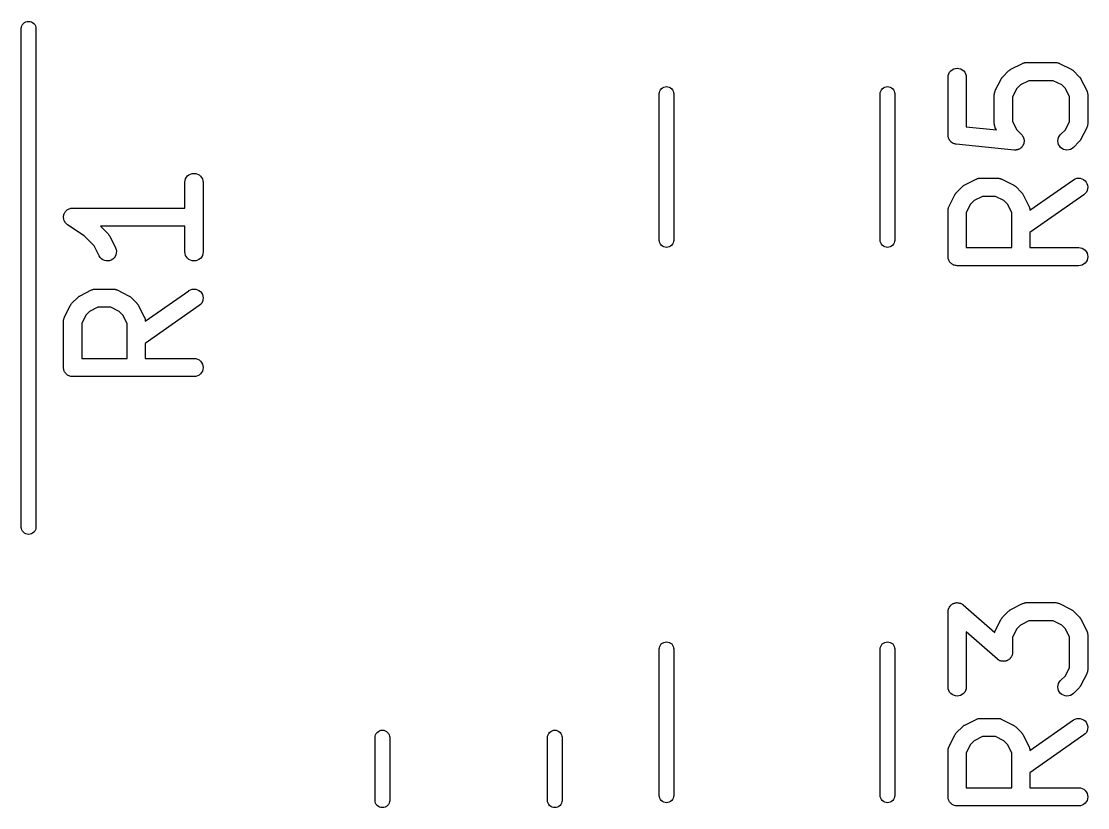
# Model space of a CAD drawing. Extents: x 122.7 to 185.3, y -119.4 to -70.3.
# Drawn here: x 175.89 to 184.68, y -103.7 to -97.22 of the extents above; entities that cross this region are included whole.
import ezdxf

# ---------------------------------------------------------------- set-up
doc = ezdxf.new("R2010")
doc.units = 0
doc.layers.add('BLACK', color=7, linetype='CONTINUOUS')

msp = doc.modelspace()

# ---------------------------------------------------------------- linework, layer by layer
at = {"layer": 'BLACK', "linetype": 'CONTINUOUS'}
for p, q in [((175.921, -97.2328), (175.931, -97.2272)), ((175.931, -97.2272), (175.942, -97.2238)), ((175.942, -97.2238), (175.954, -97.2226)), ((175.954, -97.2226), (175.966, -97.2238)), ((175.966, -97.2238), (175.977, -97.2272)), ((175.977, -97.2272), (175.987, -97.2328)), ((175.894, -97.28), (175.895, -97.2712)), ((175.894, -101.39), (175.894, -97.28)), ((175.895, -97.2712), (175.898, -97.2599)), ((175.898, -97.2599), (175.904, -97.2494)), ((175.904, -97.2494), (175.911, -97.2403)), ((175.911, -97.2403), (175.921, -97.2328)), ((175.987, -97.2328), (175.997, -97.2403)), ((175.997, -97.2403), (176.004, -97.2494)), ((176.004, -97.2494), (176.01, -97.2599)), ((176.01, -97.2599), (176.013, -97.2712)), ((176.013, -97.2712), (176.014, -97.28)), ((176.014, -97.28), (176.014, -101.39)), ((184.045, -97.6168), (184.14, -97.5692)), ((184.14, -97.5692), (184.141, -97.5687)), ((184.141, -97.5687), (184.143, -97.568)), ((184.143, -97.568), (184.145, -97.5669)), ((184.145, -97.5669), (184.15, -97.5655)), ((184.15, -97.5655), (184.155, -97.5637)), ((184.155, -97.5637), (184.157, -97.5634)), ((184.157, -97.5634), (184.159, -97.5627)), ((184.159, -97.5627), (184.164, -97.5622)), ((184.164, -97.5622), (184.169, -97.5614)), ((184.169, -97.5614), (184.172, -97.5615)), ((184.172, -97.5615), (184.174, -97.5613)), ((184.174, -97.5613), (184.412, -97.5613)), ((184.412, -97.5613), (184.413, -97.5613)), ((184.413, -97.5613), (184.415, -97.5615)), ((184.415, -97.5615), (184.417, -97.5615)), ((184.417, -97.5615), (184.422, -97.5624)), ((184.422, -97.5624), (184.427, -97.5629)), ((184.427, -97.5629), (184.43, -97.5636)), ((184.43, -97.5636), (184.432, -97.564)), ((184.432, -97.564), (184.437, -97.5658)), ((184.437, -97.5658), (184.441, -97.5673)), ((184.441, -97.5673), (184.443, -97.5684)), ((184.443, -97.5684), (184.445, -97.5692)), ((184.445, -97.5692), (184.541, -97.6168)), ((183.529, -97.6683), (183.533, -97.6544)), ((183.533, -97.6544), (183.54, -97.6415)), ((183.54, -97.6415), (183.55, -97.6303)), ((183.55, -97.6303), (183.561, -97.6211)), ((183.561, -97.6211), (183.574, -97.6144)), ((183.574, -97.6144), (183.588, -97.6102)), ((183.588, -97.6102), (183.603, -97.6089)), ((183.603, -97.6089), (183.617, -97.6104)), ((183.617, -97.6104), (183.631, -97.6148)), ((183.631, -97.6148), (183.644, -97.6217)), ((183.644, -97.6217), (183.656, -97.6311)), ((183.656, -97.6311), (183.665, -97.6424)), ((183.665, -97.6424), (183.672, -97.6553)), ((183.672, -97.6553), (183.676, -97.6693)), ((183.978, -97.6785), (184.026, -97.6309)), ((184.026, -97.6301), (184.03, -97.6275)), ((184.026, -97.6309), (184.026, -97.6301)), ((184.03, -97.6275), (184.033, -97.6246)), ((184.033, -97.6246), (184.035, -97.6229)), ((184.035, -97.6229), (184.038, -97.621)), ((184.038, -97.621), (184.041, -97.6191)), ((184.041, -97.6191), (184.045, -97.6168)), ((184.541, -97.6168), (184.542, -97.6173)), ((184.542, -97.6173), (184.545, -97.6196)), ((184.545, -97.6196), (184.549, -97.6216)), ((184.549, -97.6216), (184.551, -97.6236)), ((184.551, -97.6236), (184.554, -97.6253)), ((184.554, -97.6253), (184.557, -97.6282)), ((184.557, -97.6282), (184.56, -97.6309)), ((184.56, -97.6309), (184.608, -97.6785)), ((183.527, -97.6829), (183.529, -97.6683)), ((183.527, -97.6839), (183.527, -97.6829)), ((183.527, -98.1601), (183.527, -97.6839)), ((183.676, -97.6693), (183.677, -97.6839)), ((183.677, -97.6839), (183.677, -98.0922)), ((183.916, -97.7932), (183.964, -97.698)), ((183.964, -97.697), (183.967, -97.6935)), ((183.964, -97.698), (183.964, -97.697)), ((183.967, -97.6935), (183.969, -97.6898)), ((183.969, -97.6898), (183.971, -97.6874)), ((183.971, -97.6874), (183.972, -97.6848)), ((183.972, -97.6848), (183.975, -97.6817)), ((183.975, -97.6817), (183.978, -97.6785)), ((184.123, -97.7455), (184.093, -97.7759)), ((184.192, -97.7113), (184.123, -97.7455)), ((184.394, -97.7113), (184.192, -97.7113)), ((184.463, -97.7455), (184.394, -97.7113)), ((184.493, -97.7759), (184.463, -97.7455)), ((184.608, -97.6785), (184.609, -97.6792)), ((184.609, -97.6792), (184.611, -97.6825)), ((184.611, -97.6825), (184.614, -97.6856)), ((184.614, -97.6856), (184.616, -97.6882)), ((184.616, -97.6882), (184.618, -97.6907)), ((184.618, -97.6907), (184.62, -97.6944)), ((184.62, -97.6944), (184.622, -97.698)), ((184.622, -97.698), (184.669, -97.7932)), ((181.148, -97.817), (181.149, -97.8082)), ((181.148, -99.027), (181.148, -97.817)), ((181.149, -97.8082), (181.152, -97.7969)), ((181.152, -97.7969), (181.158, -97.7864)), ((181.158, -97.7864), (181.165, -97.7773)), ((181.165, -97.7773), (181.175, -97.7698)), ((181.175, -97.7698), (181.185, -97.7642)), ((181.185, -97.7642), (181.196, -97.7608)), ((181.196, -97.7608), (181.208, -97.7596)), ((181.208, -97.7596), (181.22, -97.7608)), ((181.22, -97.7608), (181.231, -97.7642)), ((181.231, -97.7642), (181.241, -97.7698)), ((181.241, -97.7698), (181.251, -97.7773)), ((181.251, -97.7773), (181.258, -97.7864)), ((181.258, -97.7864), (181.264, -97.7969)), ((181.264, -97.7969), (181.267, -97.8082)), ((181.267, -97.8082), (181.268, -97.817)), ((181.268, -97.817), (181.268, -99.027)), ((182.968, -97.817), (182.969, -97.8082)), ((182.968, -99.027), (182.968, -97.817)), ((182.969, -97.8082), (182.972, -97.7969)), ((182.972, -97.7969), (182.978, -97.7864)), ((182.978, -97.7864), (182.985, -97.7773)), ((182.985, -97.7773), (182.995, -97.7698)), ((182.995, -97.7698), (183.005, -97.7642)), ((183.005, -97.7642), (183.016, -97.7608)), ((183.016, -97.7608), (183.028, -97.7596)), ((183.028, -97.7596), (183.04, -97.7608)), ((183.04, -97.7608), (183.051, -97.7642)), ((183.051, -97.7642), (183.061, -97.7698)), ((183.061, -97.7698), (183.071, -97.7773)), ((183.071, -97.7773), (183.078, -97.7864)), ((183.078, -97.7864), (183.084, -97.7969)), ((183.084, -97.7969), (183.087, -97.8082)), ((183.087, -97.8082), (183.088, -97.817)), ((183.088, -97.817), (183.088, -99.027)), ((183.908, -97.8257), (183.909, -97.8235)), ((183.908, -97.8268), (183.908, -97.8257)), ((183.908, -98.0649), (183.908, -97.8268)), ((183.909, -97.8163), (183.91, -97.8112)), ((183.909, -97.8213), (183.909, -97.8163)), ((183.909, -97.8235), (183.909, -97.8213)), ((183.91, -97.8112), (183.911, -97.8091)), ((183.911, -97.8069), (183.913, -97.8021)), ((183.911, -97.8091), (183.911, -97.8069)), ((183.913, -97.8021), (183.914, -97.7972)), ((183.914, -97.7972), (183.915, -97.7953)), ((183.915, -97.7953), (183.916, -97.7932)), ((184.093, -97.7759), (184.058, -97.8445)), ((184.527, -97.8445), (184.493, -97.7759)), ((184.669, -97.7932), (184.67, -97.7942)), ((184.67, -97.7942), (184.671, -97.7962)), ((184.671, -97.7962), (184.672, -97.7982)), ((184.672, -97.7982), (184.673, -97.8031)), ((184.673, -97.8031), (184.675, -97.8079)), ((184.675, -97.8079), (184.675, -97.8101)), ((184.675, -97.8101), (184.676, -97.8122)), ((184.676, -97.8122), (184.676, -97.8173)), ((184.676, -97.8173), (184.677, -97.8224)), ((184.677, -97.8224), (184.677, -97.8246)), ((184.677, -97.8246), (184.677, -97.8268)), ((184.677, -97.8268), (184.677, -98.0649)), ((184.058, -97.8445), (184.058, -98.0472)), ((184.527, -98.0472), (184.527, -97.8445)), ((183.677, -98.0922), (183.926, -98.117)), ((183.909, -98.0671), (183.908, -98.0649)), ((183.908, -98.0693), (183.909, -98.0671)), ((183.909, -98.0743), (183.908, -98.0693)), ((183.91, -98.0794), (183.909, -98.0743)), ((183.91, -98.0815), (183.91, -98.0794)), ((183.911, -98.0837), (183.91, -98.0815)), ((183.913, -98.0885), (183.911, -98.0837)), ((183.914, -98.0934), (183.913, -98.0885)), ((183.915, -98.0954), (183.914, -98.0934)), ((183.916, -98.0975), (183.915, -98.0954)), ((183.916, -98.0984), (183.916, -98.0975)), ((183.926, -98.117), (183.916, -98.0984)), ((184.058, -98.0472), (184.093, -98.1157)), ((184.493, -98.1157), (184.527, -98.0472)), ((184.669, -98.0984), (184.622, -98.1936)), ((184.67, -98.0963), (184.669, -98.0984)), ((184.671, -98.0944), (184.67, -98.0963)), ((184.673, -98.0895), (184.671, -98.0944)), ((184.675, -98.0847), (184.673, -98.0895)), ((184.676, -98.0804), (184.675, -98.0825)), ((184.675, -98.0825), (184.675, -98.0847)), ((184.677, -98.0703), (184.676, -98.0754)), ((184.676, -98.0754), (184.676, -98.0804)), ((184.677, -98.0649), (184.677, -98.0659)), ((184.677, -98.0659), (184.677, -98.0681)), ((184.677, -98.0681), (184.677, -98.0703)), ((183.528, -98.1634), (183.527, -98.1601)), ((183.528, -98.1667), (183.528, -98.1634)), ((183.528, -98.1707), (183.528, -98.1667)), ((183.529, -98.1747), (183.528, -98.1707)), ((183.53, -98.1779), (183.529, -98.1747)), ((183.53, -98.1811), (183.53, -98.1779)), ((183.532, -98.1848), (183.53, -98.1811)), ((183.533, -98.1887), (183.532, -98.1848)), ((183.535, -98.1916), (183.533, -98.1887)), ((183.536, -98.1947), (183.535, -98.1916)), ((184.093, -98.1157), (184.132, -98.1547)), ((184.132, -98.1547), (184.132, -98.1554)), ((184.132, -98.1554), (184.135, -98.1582)), ((184.135, -98.1582), (184.137, -98.1608)), ((184.137, -98.1608), (184.139, -98.164)), ((184.139, -98.164), (184.141, -98.1669)), ((184.141, -98.1669), (184.143, -98.1701)), ((184.143, -98.1701), (184.145, -98.1731)), ((184.145, -98.1731), (184.146, -98.1766)), ((184.146, -98.1766), (184.148, -98.1799)), ((184.148, -98.1799), (184.149, -98.1833)), ((184.149, -98.1833), (184.151, -98.1867)), ((184.151, -98.1867), (184.151, -98.1903)), ((184.151, -98.1903), (184.152, -98.1939)), ((184.152, -98.1939), (184.153, -98.1975)), ((184.432, -98.2075), (184.434, -98.1929)), ((184.434, -98.1929), (184.438, -98.1789)), ((184.438, -98.1789), (184.445, -98.166)), ((184.445, -98.166), (184.454, -98.1547)), ((184.454, -98.1547), (184.493, -98.1157)), ((184.622, -98.1936), (184.621, -98.1946)), ((183.538, -98.1981), (183.536, -98.1947)), ((183.54, -98.2016), (183.538, -98.1981)), ((183.542, -98.2042), (183.54, -98.2016)), ((183.544, -98.207), (183.542, -98.2042)), ((183.547, -98.2098), (183.544, -98.207)), ((183.549, -98.2129), (183.547, -98.2098)), ((183.552, -98.2151), (183.549, -98.2129)), ((183.554, -98.2175), (183.552, -98.2151)), ((183.557, -98.2197), (183.554, -98.2175)), ((183.56, -98.2223), (183.557, -98.2197)), ((183.563, -98.2239), (183.56, -98.2223)), ((183.566, -98.2257), (183.563, -98.2239)), ((183.57, -98.2273), (183.566, -98.2257)), ((183.573, -98.2292), (183.57, -98.2273)), ((183.577, -98.2302), (183.573, -98.2292)), ((183.58, -98.2315), (183.577, -98.2302)), ((183.583, -98.2324), (183.58, -98.2315)), ((183.587, -98.2336), (183.583, -98.2324)), ((183.591, -98.2339), (183.587, -98.2336)), ((183.594, -98.2346), (183.591, -98.2339)), ((183.595, -98.2347), (183.594, -98.2346)), ((184.071, -98.2823), (183.595, -98.2347)), ((184.089, -98.2817), (184.086, -98.2824)), ((184.093, -98.2813), (184.089, -98.2817)), ((184.096, -98.2803), (184.093, -98.2813)), ((184.1, -98.2796), (184.096, -98.2803)), ((184.103, -98.2782), (184.1, -98.2796)), ((184.107, -98.2772), (184.103, -98.2782)), ((184.11, -98.2754), (184.107, -98.2772)), ((184.114, -98.274), (184.11, -98.2754)), ((184.117, -98.272), (184.114, -98.274)), ((184.12, -98.2703), (184.117, -98.272)), ((184.123, -98.268), (184.12, -98.2703)), ((184.126, -98.2659), (184.123, -98.268)), ((184.128, -98.2634), (184.126, -98.2659)), ((184.131, -98.2611), (184.128, -98.2634)), ((184.134, -98.2583), (184.131, -98.2611)), ((184.136, -98.2556), (184.134, -98.2583)), ((184.138, -98.2526), (184.136, -98.2556)), ((184.141, -98.2499), (184.138, -98.2526)), ((184.142, -98.2466), (184.141, -98.2499)), ((184.144, -98.2435), (184.142, -98.2466)), ((184.146, -98.2402), (184.144, -98.2435)), ((184.148, -98.237), (184.146, -98.2402)), ((184.149, -98.2335), (184.148, -98.237)), ((184.15, -98.23), (184.149, -98.2335)), ((184.151, -98.2265), (184.15, -98.23)), ((184.152, -98.2231), (184.151, -98.2265)), ((184.153, -98.2157), (184.152, -98.2194)), ((184.152, -98.2194), (184.152, -98.2231)), ((184.153, -98.1975), (184.153, -98.2011)), ((184.153, -98.2011), (184.153, -98.2048)), ((184.153, -98.2048), (184.154, -98.2085)), ((184.154, -98.2085), (184.153, -98.2121)), ((184.153, -98.2121), (184.153, -98.2157)), ((184.434, -98.222), (184.432, -98.2075)), ((184.438, -98.2361), (184.434, -98.222)), ((184.445, -98.249), (184.438, -98.2361)), ((184.454, -98.2604), (184.445, -98.249)), ((184.465, -98.2697), (184.454, -98.2604)), ((184.478, -98.2768), (184.465, -98.2697)), ((184.492, -98.2811), (184.478, -98.2768)), ((184.506, -98.2827), (184.492, -98.2811)), ((184.521, -98.2814), (184.506, -98.2827)), ((184.535, -98.2774), (184.521, -98.2814)), ((184.548, -98.2706), (184.535, -98.2774)), ((184.559, -98.2615), (184.548, -98.2706)), ((184.56, -98.2607), (184.559, -98.2615)), ((184.608, -98.2131), (184.56, -98.2607)), ((184.61, -98.2099), (184.608, -98.2131)), ((184.613, -98.2068), (184.61, -98.2099)), ((184.615, -98.2042), (184.613, -98.2068)), ((184.617, -98.2018), (184.615, -98.2042)), ((184.619, -98.1981), (184.617, -98.2018)), ((184.621, -98.1946), (184.619, -98.1981)), ((184.075, -98.2823), (184.071, -98.2823)), ((184.078, -98.2827), (184.075, -98.2823)), ((184.082, -98.2824), (184.078, -98.2827)), ((184.086, -98.2824), (184.082, -98.2824)), ((177.241, -98.5482), (177.243, -98.5337)), ((177.243, -98.5337), (177.247, -98.5197)), ((177.247, -98.5197), (177.254, -98.5069)), ((177.254, -98.5069), (177.264, -98.4957)), ((177.264, -98.4957), (177.275, -98.4865)), ((177.275, -98.4865), (177.288, -98.4797)), ((177.288, -98.4797), (177.302, -98.4756)), ((177.302, -98.4756), (177.317, -98.4743)), ((177.317, -98.4743), (177.331, -98.4758)), ((177.331, -98.4758), (177.345, -98.4801)), ((177.345, -98.4801), (177.358, -98.4871)), ((177.358, -98.4871), (177.37, -98.4964)), ((177.37, -98.4964), (177.379, -98.5078)), ((177.379, -98.5078), (177.386, -98.5207)), ((177.386, -98.5207), (177.39, -98.5347)), ((177.39, -98.5347), (177.391, -98.5493)), ((183.664, -98.5692), (183.759, -98.5216)), ((183.759, -98.5216), (183.76, -98.5211)), ((183.76, -98.5211), (183.762, -98.5204)), ((183.762, -98.5204), (183.764, -98.5193)), ((183.764, -98.5193), (183.769, -98.5178)), ((183.769, -98.5178), (183.774, -98.5161)), ((183.774, -98.5161), (183.776, -98.5157)), ((183.776, -98.5157), (183.778, -98.5151)), ((183.778, -98.5151), (183.783, -98.5146)), ((183.783, -98.5146), (183.788, -98.5138)), ((183.788, -98.5138), (183.791, -98.5139)), ((183.791, -98.5139), (183.793, -98.5137)), ((183.793, -98.5137), (183.936, -98.5137)), ((183.936, -98.5137), (183.937, -98.5137)), ((183.937, -98.5137), (183.939, -98.5139)), ((183.939, -98.5139), (183.941, -98.5139)), ((183.941, -98.5139), (183.946, -98.5147)), ((183.946, -98.5147), (183.951, -98.5153)), ((183.951, -98.5153), (183.953, -98.516)), ((183.953, -98.516), (183.956, -98.5163)), ((183.956, -98.5163), (183.96, -98.5182)), ((183.96, -98.5182), (183.965, -98.5197)), ((183.965, -98.5197), (183.967, -98.5208)), ((183.967, -98.5208), (183.969, -98.5216)), ((183.969, -98.5216), (184.064, -98.5692)), ((184.201, -98.778), (184.559, -98.5272)), ((184.559, -98.5272), (184.56, -98.5266)), ((184.56, -98.5266), (184.573, -98.5196)), ((184.573, -98.5196), (184.587, -98.5152)), ((184.587, -98.5152), (184.602, -98.5137)), ((184.602, -98.5137), (184.616, -98.5149)), ((184.616, -98.5149), (184.63, -98.519)), ((184.63, -98.519), (184.643, -98.5258)), ((184.643, -98.5258), (184.655, -98.5349)), ((184.655, -98.5349), (184.664, -98.5461)), ((177.241, -98.5493), (177.241, -98.5482)), ((177.241, -98.76), (177.241, -98.5493)), ((177.391, -98.5493), (177.391, -99.1207)), ((183.594, -98.6341), (183.597, -98.6309)), ((183.597, -98.6309), (183.645, -98.5833)), ((183.645, -98.5825), (183.649, -98.5799)), ((183.645, -98.5833), (183.645, -98.5825)), ((183.649, -98.5799), (183.652, -98.577)), ((183.652, -98.577), (183.654, -98.5753)), ((183.654, -98.5753), (183.657, -98.5734)), ((183.657, -98.5734), (183.661, -98.5714)), ((183.661, -98.5714), (183.664, -98.5692)), ((184.064, -98.5692), (184.065, -98.5697)), ((184.065, -98.5697), (184.069, -98.572)), ((184.069, -98.572), (184.073, -98.574)), ((184.073, -98.574), (184.075, -98.5759)), ((184.075, -98.5759), (184.078, -98.5776)), ((184.078, -98.5776), (184.081, -98.5806)), ((184.081, -98.5806), (184.084, -98.5833)), ((184.084, -98.5833), (184.132, -98.6309)), ((184.132, -98.6309), (184.132, -98.6316)), ((184.132, -98.6316), (184.135, -98.6349)), ((184.666, -98.6291), (184.657, -98.6406)), ((184.664, -98.5461), (184.671, -98.5589)), ((184.672, -98.616), (184.666, -98.6291)), ((184.671, -98.5589), (184.676, -98.5728)), ((184.676, -98.602), (184.672, -98.616)), ((184.676, -98.5728), (184.677, -98.5874)), ((184.677, -98.5874), (184.676, -98.602)), ((183.535, -98.7456), (183.583, -98.6504)), ((183.583, -98.6494), (183.586, -98.6459)), ((183.583, -98.6504), (183.583, -98.6494)), ((183.586, -98.6459), (183.588, -98.6422)), ((183.588, -98.6422), (183.59, -98.6398)), ((183.59, -98.6398), (183.591, -98.6371)), ((183.591, -98.6371), (183.594, -98.6341)), ((183.742, -98.6979), (183.712, -98.7283)), ((183.811, -98.6637), (183.742, -98.6979)), ((183.918, -98.6637), (183.811, -98.6637)), ((183.987, -98.6979), (183.918, -98.6637)), ((184.017, -98.7283), (183.987, -98.6979)), ((184.135, -98.6349), (184.138, -98.638)), ((184.138, -98.638), (184.14, -98.6406)), ((184.14, -98.6406), (184.141, -98.6431)), ((184.141, -98.6431), (184.143, -98.6468)), ((184.143, -98.6468), (184.146, -98.6504)), ((184.146, -98.6504), (184.193, -98.7456)), ((184.645, -98.6501), (184.201, -98.961)), ((184.657, -98.6406), (184.645, -98.6501)), ((176.245, -98.8127), (176.247, -98.8059)), ((176.247, -98.8058), (176.251, -98.7993)), ((176.247, -98.8059), (176.247, -98.8058)), ((176.247, -98.8059), (176.247, -98.8059)), ((176.251, -98.7993), (176.254, -98.7931)), ((176.254, -98.793), (176.259, -98.7874)), ((176.254, -98.7931), (176.254, -98.793)), ((176.254, -98.793), (176.254, -98.793)), ((176.259, -98.7874), (176.264, -98.7818)), ((176.264, -98.7817), (176.269, -98.777)), ((176.264, -98.7818), (176.264, -98.7817)), ((176.264, -98.7817), (176.264, -98.7817)), ((176.269, -98.777), (176.275, -98.7725)), ((176.275, -98.7725), (176.282, -98.769)), ((176.275, -98.7725), (176.275, -98.7725)), ((176.275, -98.7725), (176.275, -98.7725)), ((176.282, -98.769), (176.288, -98.7657)), ((176.288, -98.7656), (176.295, -98.7635)), ((176.288, -98.7657), (176.288, -98.7656)), ((176.288, -98.7656), (176.288, -98.7656)), ((176.295, -98.7635), (176.302, -98.7614)), ((176.302, -98.7614), (176.309, -98.7607)), ((176.302, -98.7614), (176.302, -98.7614)), ((176.302, -98.7614), (176.302, -98.7614)), ((176.309, -98.7607), (176.316, -98.76)), ((176.316, -98.76), (177.241, -98.76)), ((183.527, -98.7781), (183.528, -98.7759)), ((183.527, -98.7791), (183.527, -98.7781)), ((183.527, -99.1601), (183.527, -98.7791)), ((183.528, -98.7686), (183.529, -98.7635)), ((183.528, -98.7737), (183.528, -98.7686)), ((183.528, -98.7759), (183.528, -98.7737)), ((183.529, -98.7635), (183.53, -98.7615)), ((183.53, -98.7593), (183.532, -98.7545)), ((183.53, -98.7615), (183.53, -98.7593)), ((183.532, -98.7545), (183.533, -98.7496)), ((183.533, -98.7496), (183.535, -98.7477)), ((183.535, -98.7477), (183.535, -98.7456)), ((183.712, -98.7283), (183.677, -98.7968)), ((183.677, -98.7968), (183.677, -99.0851)), ((184.051, -98.7968), (184.017, -98.7283)), ((184.051, -99.0851), (184.051, -98.7968)), ((184.193, -98.7456), (184.194, -98.7465)), ((184.194, -98.7465), (184.194, -98.7486)), ((184.194, -98.7486), (184.196, -98.7506)), ((184.196, -98.7506), (184.197, -98.7555)), ((184.197, -98.7555), (184.199, -98.7603)), ((184.199, -98.7603), (184.199, -98.7625)), ((184.199, -98.7625), (184.2, -98.7646)), ((184.2, -98.7646), (184.2, -98.7697)), ((184.2, -98.7697), (184.201, -98.7747)), ((184.201, -98.7747), (184.201, -98.7769)), ((184.201, -98.7769), (184.201, -98.778)), ((176.241, -98.8344), (176.242, -98.8272)), ((176.241, -98.8345), (176.241, -98.8344)), ((176.241, -98.8344), (176.241, -98.8344)), ((176.242, -98.842), (176.241, -98.8345)), ((176.242, -98.8272), (176.243, -98.8199)), ((176.243, -98.8489), (176.242, -98.842)), ((176.243, -98.8198), (176.245, -98.8127)), ((176.243, -98.8199), (176.243, -98.8198)), ((176.243, -98.8199), (176.243, -98.8199)), ((176.243, -98.849), (176.243, -98.8489)), ((176.243, -98.8491), (176.243, -98.849)), ((176.245, -98.8562), (176.243, -98.8491)), ((176.247, -98.863), (176.245, -98.8562)), ((176.247, -98.8631), (176.247, -98.863)), ((176.247, -98.863), (176.247, -98.863)), ((176.25, -98.8693), (176.247, -98.8631)), ((176.254, -98.876), (176.25, -98.8693)), ((176.254, -98.8761), (176.254, -98.876)), ((176.254, -98.876), (176.254, -98.876)), ((176.258, -98.8816), (176.254, -98.8761)), ((176.263, -98.8874), (176.258, -98.8816)), ((176.263, -98.8875), (176.263, -98.8874)), ((176.263, -98.8874), (176.263, -98.8874)), ((176.268, -98.8922), (176.263, -98.8875)), ((176.274, -98.8968), (176.268, -98.8922)), ((176.274, -98.8969), (176.274, -98.8968)), ((176.275, -98.8974), (176.274, -98.8969)), ((176.274, -98.8969), (176.274, -98.8969)), ((176.274, -98.8969), (176.274, -98.8969)), ((176.411, -98.9885), (176.275, -98.8974)), ((177.241, -98.91), (176.545, -98.91)), ((176.545, -98.91), (176.608, -98.9724)), ((176.608, -98.9724), (176.608, -98.9732)), ((176.608, -98.9732), (176.611, -98.9765)), ((176.611, -98.9765), (176.614, -98.9795)), ((176.614, -98.9795), (176.615, -98.9822)), ((176.615, -98.9822), (176.617, -98.9846)), ((177.241, -99.1207), (177.241, -98.91)), ((184.201, -98.961), (184.201, -99.0851)), ((176.493, -99.0699), (176.411, -98.9885)), ((176.535, -99.1543), (176.493, -99.0699)), ((176.617, -98.9846), (176.619, -98.9884)), ((176.619, -98.9884), (176.622, -98.9919)), ((176.622, -98.9919), (176.669, -99.0872)), ((181.149, -99.0358), (181.148, -99.027)), ((181.152, -99.0471), (181.149, -99.0358)), ((181.158, -99.0576), (181.152, -99.0471)), ((181.165, -99.0667), (181.158, -99.0576)), ((181.175, -99.0742), (181.165, -99.0667)), ((181.251, -99.0667), (181.241, -99.0742)), ((181.258, -99.0576), (181.251, -99.0667)), ((181.264, -99.0471), (181.258, -99.0576)), ((181.267, -99.0358), (181.264, -99.0471)), ((181.268, -99.027), (181.267, -99.0358)), ((182.969, -99.0358), (182.968, -99.027)), ((182.972, -99.0471), (182.969, -99.0358)), ((182.978, -99.0576), (182.972, -99.0471)), ((182.985, -99.0667), (182.978, -99.0576)), ((182.995, -99.0742), (182.985, -99.0667)), ((183.071, -99.0667), (183.061, -99.0742)), ((183.078, -99.0576), (183.071, -99.0667)), ((183.084, -99.0471), (183.078, -99.0576)), ((183.087, -99.0358), (183.084, -99.0471)), ((183.088, -99.027), (183.087, -99.0358)), ((176.543, -99.1666), (176.535, -99.1543)), ((176.667, -99.1585), (176.658, -99.1703)), ((176.673, -99.1452), (176.667, -99.1585)), ((176.669, -99.0872), (176.67, -99.0881)), ((176.67, -99.0881), (176.675, -99.1019)), ((176.676, -99.1309), (176.673, -99.1452)), ((176.675, -99.1019), (176.677, -99.1163)), ((176.677, -99.1163), (176.676, -99.1309)), ((177.243, -99.1353), (177.241, -99.1207)), ((177.247, -99.1493), (177.243, -99.1353)), ((177.254, -99.1622), (177.247, -99.1493)), ((177.385, -99.1503), (177.378, -99.1631)), ((177.39, -99.1363), (177.385, -99.1503)), ((177.391, -99.1218), (177.39, -99.1363)), ((177.391, -99.1207), (177.391, -99.1218)), ((181.185, -99.0798), (181.175, -99.0742)), ((181.196, -99.0832), (181.185, -99.0798)), ((181.208, -99.0844), (181.196, -99.0832)), ((181.22, -99.0832), (181.208, -99.0844)), ((181.231, -99.0798), (181.22, -99.0832)), ((181.241, -99.0742), (181.231, -99.0798)), ((183.005, -99.0798), (182.995, -99.0742)), ((183.016, -99.0832), (183.005, -99.0798)), ((183.028, -99.0844), (183.016, -99.0832)), ((183.04, -99.0832), (183.028, -99.0844)), ((183.051, -99.0798), (183.04, -99.0832)), ((183.061, -99.0742), (183.051, -99.0798)), ((183.677, -99.0851), (184.051, -99.0851)), ((184.201, -99.0851), (184.602, -99.0851)), ((184.602, -99.0851), (184.603, -99.0851)), ((184.603, -99.0851), (184.618, -99.0867)), ((184.618, -99.0867), (184.632, -99.0912)), ((184.632, -99.0912), (184.645, -99.0982)), ((184.645, -99.0982), (184.656, -99.1076)), ((184.656, -99.1076), (184.665, -99.119)), ((184.665, -99.119), (184.672, -99.132)), ((184.672, -99.132), (184.676, -99.146)), ((184.676, -99.146), (184.677, -99.1606)), ((176.553, -99.1773), (176.543, -99.1666)), ((176.565, -99.1858), (176.553, -99.1773)), ((176.578, -99.1918), (176.565, -99.1858)), ((176.592, -99.1951), (176.578, -99.1918)), ((176.607, -99.1956), (176.592, -99.1951)), ((176.621, -99.1932), (176.607, -99.1956)), ((176.635, -99.188), (176.621, -99.1932)), ((176.648, -99.1803), (176.635, -99.188)), ((176.658, -99.1703), (176.648, -99.1803)), ((177.263, -99.1736), (177.254, -99.1622)), ((177.274, -99.1829), (177.263, -99.1736)), ((177.287, -99.1899), (177.274, -99.1829)), ((177.301, -99.1942), (177.287, -99.1899)), ((177.316, -99.1957), (177.301, -99.1942)), ((177.33, -99.1944), (177.316, -99.1957)), ((177.344, -99.1903), (177.33, -99.1944)), ((177.357, -99.1835), (177.344, -99.1903)), ((177.369, -99.1743), (177.357, -99.1835)), ((177.378, -99.1631), (177.369, -99.1743)), ((183.528, -99.1671), (183.527, -99.1601)), ((183.529, -99.1741), (183.528, -99.1671)), ((183.529, -99.1744), (183.529, -99.1741)), ((183.529, -99.1747), (183.529, -99.1744)), ((183.531, -99.1814), (183.529, -99.1747)), ((183.533, -99.1882), (183.531, -99.1814)), ((183.533, -99.1884), (183.533, -99.1882)), ((183.533, -99.1887), (183.533, -99.1884)), ((183.536, -99.1949), (183.533, -99.1887)), ((183.54, -99.2012), (183.536, -99.1949)), ((183.54, -99.2014), (183.54, -99.2012)), ((183.54, -99.2016), (183.54, -99.2014)), ((183.544, -99.2071), (183.54, -99.2016)), ((183.549, -99.2126), (183.544, -99.2071)), ((183.549, -99.2127), (183.549, -99.2126)), ((183.549, -99.2129), (183.549, -99.2127)), ((183.555, -99.2174), (183.549, -99.2129)), ((183.56, -99.222), (183.555, -99.2174)), ((183.56, -99.2221), (183.56, -99.222)), ((183.56, -99.2223), (183.56, -99.2221)), ((183.567, -99.2256), (183.56, -99.2223)), ((183.573, -99.229), (183.567, -99.2256)), ((183.573, -99.2291), (183.573, -99.229)), ((183.573, -99.2292), (183.573, -99.2291)), ((183.58, -99.2313), (183.573, -99.2292)), ((183.587, -99.2335), (183.58, -99.2313)), ((183.587, -99.2336), (183.587, -99.2335)), ((183.587, -99.2335), (183.587, -99.2335)), ((183.594, -99.2343), (183.587, -99.2336)), ((183.601, -99.2351), (183.594, -99.2343)), ((183.602, -99.2351), (183.601, -99.2351)), ((184.602, -99.2351), (183.602, -99.2351)), ((183.602, -99.2351), (183.602, -99.2351)), ((183.602, -99.2351), (183.602, -99.2351)), ((183.602, -99.2351), (183.602, -99.2351)), ((184.617, -99.2337), (184.602, -99.2351)), ((184.631, -99.2294), (184.617, -99.2337)), ((184.644, -99.2226), (184.631, -99.2294)), ((184.655, -99.2133), (184.644, -99.2226)), ((184.665, -99.202), (184.655, -99.2133)), ((184.672, -99.1892), (184.665, -99.202)), ((184.676, -99.1752), (184.672, -99.1892)), ((184.677, -99.1606), (184.676, -99.1752)), ((176.311, -99.5439), (176.359, -99.4963)), ((176.359, -99.4955), (176.363, -99.4929)), ((176.359, -99.4963), (176.359, -99.4955)), ((176.363, -99.4929), (176.366, -99.49)), ((176.366, -99.49), (176.368, -99.4883)), ((176.368, -99.4883), (176.371, -99.4864)), ((176.371, -99.4864), (176.375, -99.4844)), ((176.375, -99.4844), (176.378, -99.4822)), ((176.378, -99.4822), (176.473, -99.4346)), ((176.473, -99.4346), (176.474, -99.4341)), ((176.474, -99.4341), (176.476, -99.4334)), ((176.476, -99.4334), (176.478, -99.4323)), ((176.478, -99.4323), (176.483, -99.4308)), ((176.483, -99.4308), (176.488, -99.4291)), ((176.488, -99.4291), (176.49, -99.4287)), ((176.49, -99.4287), (176.492, -99.4281)), ((176.492, -99.4281), (176.497, -99.4276)), ((176.497, -99.4276), (176.502, -99.4268)), ((176.502, -99.4268), (176.505, -99.4269)), ((176.505, -99.4269), (176.507, -99.4267)), ((176.507, -99.4267), (176.65, -99.4267)), ((176.65, -99.4267), (176.651, -99.4267)), ((176.651, -99.4267), (176.653, -99.4269)), ((176.653, -99.4269), (176.655, -99.4269)), ((176.655, -99.4269), (176.66, -99.4277)), ((176.66, -99.4277), (176.665, -99.4283)), ((176.665, -99.4283), (176.667, -99.429)), ((176.667, -99.429), (176.67, -99.4293)), ((176.67, -99.4293), (176.674, -99.4312)), ((176.674, -99.4312), (176.679, -99.4327)), ((176.679, -99.4327), (176.681, -99.4338)), ((176.681, -99.4338), (176.683, -99.4346)), ((176.683, -99.4346), (176.778, -99.4822)), ((176.778, -99.4822), (176.779, -99.4827)), ((176.779, -99.4827), (176.783, -99.485)), ((176.783, -99.485), (176.787, -99.487)), ((176.787, -99.487), (176.789, -99.4889)), ((176.789, -99.4889), (176.792, -99.4906)), ((176.792, -99.4906), (176.795, -99.4936)), ((176.795, -99.4936), (176.798, -99.4963)), ((176.798, -99.4963), (176.846, -99.5439)), ((176.915, -99.691), (177.273, -99.4402)), ((177.273, -99.4402), (177.274, -99.4396)), ((177.274, -99.4396), (177.287, -99.4326)), ((177.287, -99.4326), (177.301, -99.4282)), ((177.301, -99.4282), (177.316, -99.4267)), ((177.316, -99.4267), (177.33, -99.4279)), ((177.33, -99.4279), (177.344, -99.432)), ((177.344, -99.432), (177.357, -99.4388)), ((177.357, -99.4388), (177.369, -99.4479)), ((177.369, -99.4479), (177.378, -99.4591)), ((177.378, -99.4591), (177.385, -99.4719)), ((177.385, -99.4719), (177.39, -99.4858)), ((177.39, -99.4858), (177.391, -99.5004)), ((177.391, -99.5004), (177.39, -99.515)), ((176.249, -99.6586), (176.297, -99.5634)), ((176.297, -99.5624), (176.3, -99.5589)), ((176.297, -99.5634), (176.297, -99.5624)), ((176.3, -99.5589), (176.302, -99.5552)), ((176.302, -99.5552), (176.304, -99.5528)), ((176.304, -99.5528), (176.305, -99.5501)), ((176.305, -99.5501), (176.308, -99.5471)), ((176.308, -99.5471), (176.311, -99.5439)), ((176.525, -99.5767), (176.456, -99.6109)), ((176.632, -99.5767), (176.525, -99.5767)), ((176.701, -99.6109), (176.632, -99.5767)), ((176.846, -99.5439), (176.846, -99.5446)), ((176.846, -99.5446), (176.849, -99.5479)), ((176.849, -99.5479), (176.852, -99.551)), ((176.852, -99.551), (176.854, -99.5536)), ((176.854, -99.5536), (176.855, -99.5561)), ((176.855, -99.5561), (176.857, -99.5598)), ((176.857, -99.5598), (176.86, -99.5634)), ((176.86, -99.5634), (176.907, -99.6586)), ((177.359, -99.5631), (176.915, -99.874)), ((177.371, -99.5536), (177.359, -99.5631)), ((177.38, -99.5421), (177.371, -99.5536)), ((177.386, -99.529), (177.38, -99.5421)), ((177.39, -99.515), (177.386, -99.529)), ((176.242, -99.6816), (176.243, -99.6765)), ((176.242, -99.6867), (176.242, -99.6816)), ((176.242, -99.6889), (176.242, -99.6867)), ((176.243, -99.6765), (176.244, -99.6745)), ((176.244, -99.6723), (176.246, -99.6675)), ((176.244, -99.6745), (176.244, -99.6723)), ((176.246, -99.6675), (176.247, -99.6626)), ((176.247, -99.6626), (176.249, -99.6607)), ((176.249, -99.6607), (176.249, -99.6586)), ((176.426, -99.6413), (176.391, -99.7098)), ((176.456, -99.6109), (176.426, -99.6413)), ((176.731, -99.6413), (176.701, -99.6109)), ((176.765, -99.7098), (176.731, -99.6413)), ((176.907, -99.6586), (176.908, -99.6595)), ((176.908, -99.6595), (176.908, -99.6616)), ((176.908, -99.6616), (176.91, -99.6636)), ((176.91, -99.6636), (176.911, -99.6685)), ((176.911, -99.6685), (176.913, -99.6733)), ((176.913, -99.6733), (176.913, -99.6755)), ((176.913, -99.6755), (176.914, -99.6776)), ((176.914, -99.6776), (176.914, -99.6827)), ((176.914, -99.6827), (176.915, -99.6877)), ((176.241, -99.6911), (176.242, -99.6889)), ((176.241, -99.6921), (176.241, -99.6911)), ((176.241, -100.073), (176.241, -99.6921)), ((176.391, -99.7098), (176.391, -99.9981)), ((176.765, -99.9981), (176.765, -99.7098)), ((176.915, -99.6877), (176.915, -99.6899)), ((176.915, -99.6899), (176.915, -99.691)), ((176.915, -99.874), (176.915, -99.9981)), ((176.391, -99.9981), (176.765, -99.9981)), ((176.915, -99.9981), (177.316, -99.9981)), ((177.316, -99.9981), (177.317, -99.9981)), ((177.317, -99.9981), (177.332, -99.9997)), ((177.332, -99.9997), (177.346, -100.004)), ((177.346, -100.004), (177.359, -100.011)), ((177.359, -100.011), (177.37, -100.021)), ((177.37, -100.021), (177.379, -100.032)), ((177.379, -100.032), (177.386, -100.045)), ((176.242, -100.08), (176.241, -100.073)), ((176.243, -100.087), (176.242, -100.08)), ((176.243, -100.088), (176.243, -100.087)), ((176.243, -100.087), (176.243, -100.087)), ((176.245, -100.094), (176.243, -100.088)), ((176.247, -100.101), (176.245, -100.094)), ((176.247, -100.102), (176.247, -100.101)), ((176.247, -100.101), (176.247, -100.101)), ((176.25, -100.108), (176.247, -100.102)), ((176.254, -100.114), (176.25, -100.108)), ((176.254, -100.115), (176.254, -100.114)), ((176.254, -100.114), (176.254, -100.114)), ((176.258, -100.12), (176.254, -100.115)), ((176.263, -100.126), (176.258, -100.12)), ((176.269, -100.13), (176.263, -100.126)), ((176.263, -100.126), (176.263, -100.126)), ((176.263, -100.126), (176.263, -100.126)), ((177.369, -100.126), (177.358, -100.136)), ((177.379, -100.115), (177.369, -100.126)), ((177.386, -100.102), (177.379, -100.115)), ((177.386, -100.045), (177.39, -100.059)), ((177.39, -100.088), (177.386, -100.102)), ((177.39, -100.059), (177.391, -100.074)), ((177.391, -100.074), (177.39, -100.088)), ((176.274, -100.135), (176.269, -100.13)), ((176.281, -100.139), (176.274, -100.135)), ((176.274, -100.135), (176.274, -100.135)), ((176.274, -100.135), (176.274, -100.135)), ((176.287, -100.142), (176.281, -100.139)), ((176.294, -100.144), (176.287, -100.142)), ((176.287, -100.142), (176.287, -100.142)), ((176.287, -100.142), (176.287, -100.142)), ((176.301, -100.146), (176.294, -100.144)), ((176.301, -100.147), (176.301, -100.146)), ((176.301, -100.146), (176.301, -100.146)), ((176.308, -100.147), (176.301, -100.147)), ((176.315, -100.148), (176.308, -100.147)), ((176.316, -100.148), (176.315, -100.148)), ((177.316, -100.148), (176.316, -100.148)), ((176.316, -100.148), (176.316, -100.148)), ((176.316, -100.148), (176.316, -100.148)), ((176.316, -100.148), (176.316, -100.148)), ((177.331, -100.147), (177.316, -100.148)), ((177.345, -100.142), (177.331, -100.147)), ((177.358, -100.136), (177.345, -100.142)), ((175.895, -101.399), (175.894, -101.39)), ((175.898, -101.41), (175.895, -101.399)), ((175.904, -101.421), (175.898, -101.41)), ((175.911, -101.43), (175.904, -101.421)), ((175.921, -101.437), (175.911, -101.43)), ((175.931, -101.443), (175.921, -101.437)), ((175.942, -101.446), (175.931, -101.443)), ((175.977, -101.443), (175.966, -101.446)), ((175.987, -101.437), (175.977, -101.443)), ((175.997, -101.43), (175.987, -101.437)), ((176.004, -101.421), (175.997, -101.43)), ((176.01, -101.41), (176.004, -101.421)), ((176.013, -101.399), (176.01, -101.41)), ((176.014, -101.39), (176.013, -101.399)), ((175.954, -101.447), (175.942, -101.446)), ((175.966, -101.446), (175.954, -101.447)), ((183.532, -102.06), (183.533, -102.057)), ((183.533, -102.055), (183.536, -102.051)), ((183.533, -102.057), (183.533, -102.055)), ((183.536, -102.051), (183.538, -102.046)), ((183.538, -102.046), (183.539, -102.044)), ((183.539, -102.044), (183.54, -102.042)), ((183.54, -102.042), (183.544, -102.038)), ((183.544, -102.038), (183.546, -102.035)), ((183.546, -102.035), (183.548, -102.033)), ((183.548, -102.033), (183.55, -102.031)), ((183.55, -102.031), (183.554, -102.028)), ((183.554, -102.028), (183.557, -102.025)), ((183.557, -102.025), (183.559, -102.023)), ((183.559, -102.023), (183.561, -102.022)), ((183.561, -102.022), (183.565, -102.019)), ((183.565, -102.019), (183.569, -102.017)), ((183.569, -102.017), (183.572, -102.016)), ((183.572, -102.016), (183.574, -102.015)), ((183.574, -102.015), (183.579, -102.013)), ((183.579, -102.013), (183.583, -102.012)), ((183.583, -102.012), (183.586, -102.011)), ((183.586, -102.011), (183.588, -102.011)), ((183.588, -102.011), (183.593, -102.01)), ((183.593, -102.01), (183.598, -102.009)), ((183.598, -102.009), (183.6, -102.01)), ((183.6, -102.01), (183.603, -102.009)), ((183.603, -102.009), (183.608, -102.01)), ((183.608, -102.01), (183.612, -102.01)), ((183.612, -102.01), (183.615, -102.011)), ((183.615, -102.011), (183.617, -102.011)), ((183.617, -102.011), (183.622, -102.012)), ((183.622, -102.012), (183.627, -102.013)), ((183.627, -102.013), (183.629, -102.014)), ((183.629, -102.014), (183.631, -102.015)), ((183.631, -102.015), (183.636, -102.017)), ((183.636, -102.017), (183.64, -102.019)), ((183.64, -102.019), (183.642, -102.021)), ((183.642, -102.021), (183.644, -102.022)), ((183.644, -102.022), (183.648, -102.025)), ((183.648, -102.025), (183.652, -102.028)), ((183.652, -102.028), (183.911, -102.255)), ((184.045, -102.065), (184.14, -102.017)), ((184.14, -102.017), (184.141, -102.017)), ((184.141, -102.017), (184.143, -102.016)), ((184.143, -102.016), (184.145, -102.015)), ((184.145, -102.015), (184.15, -102.013)), ((184.15, -102.013), (184.155, -102.012)), ((184.155, -102.012), (184.157, -102.011)), ((184.157, -102.011), (184.159, -102.011)), ((184.159, -102.011), (184.164, -102.01)), ((184.164, -102.01), (184.169, -102.009)), ((184.169, -102.009), (184.172, -102.009)), ((184.172, -102.009), (184.174, -102.009)), ((184.174, -102.009), (184.412, -102.009)), ((184.412, -102.009), (184.413, -102.009)), ((184.413, -102.009), (184.415, -102.01)), ((184.415, -102.01), (184.417, -102.009)), ((184.417, -102.009), (184.422, -102.01)), ((184.422, -102.01), (184.427, -102.011)), ((184.427, -102.011), (184.43, -102.012)), ((184.43, -102.012), (184.432, -102.012)), ((184.432, -102.012), (184.437, -102.014)), ((184.437, -102.014), (184.441, -102.015)), ((184.441, -102.015), (184.443, -102.016)), ((184.443, -102.016), (184.445, -102.017)), ((184.445, -102.017), (184.541, -102.065)), ((183.527, -102.083), (183.528, -102.079)), ((183.527, -102.084), (183.527, -102.083)), ((183.527, -102.703), (183.527, -102.084)), ((183.528, -102.074), (183.529, -102.071)), ((183.528, -102.079), (183.528, -102.074)), ((183.529, -102.069), (183.53, -102.064)), ((183.529, -102.071), (183.529, -102.069)), ((183.53, -102.064), (183.532, -102.06)), ((183.916, -102.241), (183.964, -102.146)), ((183.964, -102.145), (183.967, -102.142)), ((183.964, -102.146), (183.964, -102.145)), ((183.967, -102.142), (183.969, -102.138)), ((183.969, -102.138), (183.971, -102.135)), ((183.971, -102.135), (183.972, -102.133)), ((183.972, -102.133), (183.975, -102.13)), ((183.975, -102.13), (183.978, -102.126)), ((183.978, -102.126), (184.026, -102.079)), ((184.026, -102.078), (184.03, -102.076)), ((184.026, -102.079), (184.026, -102.078)), ((184.03, -102.076), (184.033, -102.073)), ((184.033, -102.073), (184.035, -102.071)), ((184.035, -102.071), (184.038, -102.069)), ((184.038, -102.069), (184.041, -102.067)), ((184.041, -102.067), (184.045, -102.065)), ((184.541, -102.065), (184.542, -102.065)), ((184.542, -102.065), (184.545, -102.068)), ((184.545, -102.068), (184.549, -102.07)), ((184.549, -102.07), (184.551, -102.072)), ((184.551, -102.072), (184.554, -102.073)), ((184.554, -102.073), (184.557, -102.076)), ((184.557, -102.076), (184.56, -102.079)), ((184.56, -102.079), (184.608, -102.126)), ((184.608, -102.126), (184.609, -102.127)), ((184.609, -102.127), (184.611, -102.131)), ((184.611, -102.131), (184.614, -102.134)), ((184.614, -102.134), (184.616, -102.136)), ((184.616, -102.136), (184.618, -102.139)), ((184.618, -102.139), (184.62, -102.142)), ((184.62, -102.142), (184.622, -102.146)), ((184.622, -102.146), (184.669, -102.241)), ((184.093, -102.224), (184.058, -102.292)), ((184.123, -102.194), (184.093, -102.224)), ((184.192, -102.159), (184.123, -102.194)), ((184.394, -102.159), (184.192, -102.159)), ((184.463, -102.194), (184.394, -102.159)), ((184.493, -102.224), (184.463, -102.194)), ((184.527, -102.292), (184.493, -102.224)), ((183.934, -102.474), (183.677, -102.25)), ((183.677, -102.25), (183.677, -102.703)), ((183.911, -102.255), (183.913, -102.25)), ((183.913, -102.25), (183.914, -102.245)), ((183.914, -102.245), (183.915, -102.243)), ((183.915, -102.243), (183.916, -102.241)), ((184.058, -102.292), (184.058, -102.418)), ((184.527, -102.543), (184.527, -102.292)), ((184.669, -102.241), (184.67, -102.242)), ((184.67, -102.242), (184.671, -102.244)), ((184.671, -102.244), (184.672, -102.246)), ((184.672, -102.246), (184.673, -102.251)), ((184.673, -102.251), (184.675, -102.256)), ((184.675, -102.256), (184.675, -102.258)), ((184.675, -102.258), (184.676, -102.26)), ((184.676, -102.26), (184.676, -102.265)), ((184.676, -102.265), (184.677, -102.27)), ((184.677, -102.27), (184.677, -102.273)), ((184.677, -102.273), (184.677, -102.275)), ((184.677, -102.275), (184.677, -102.56)), ((181.148, -102.389), (181.149, -102.38)), ((181.148, -103.599), (181.148, -102.389)), ((181.149, -102.38), (181.152, -102.369)), ((181.152, -102.369), (181.158, -102.358)), ((181.158, -102.358), (181.165, -102.349)), ((181.165, -102.349), (181.175, -102.342)), ((181.175, -102.342), (181.185, -102.336)), ((181.185, -102.336), (181.196, -102.333)), ((181.196, -102.333), (181.208, -102.332)), ((181.208, -102.332), (181.22, -102.333)), ((181.22, -102.333), (181.231, -102.336)), ((181.231, -102.336), (181.241, -102.342)), ((181.241, -102.342), (181.251, -102.349)), ((181.251, -102.349), (181.258, -102.358)), ((181.258, -102.358), (181.264, -102.369)), ((181.264, -102.369), (181.267, -102.38)), ((181.267, -102.38), (181.268, -102.389)), ((181.268, -102.389), (181.268, -103.599)), ((182.968, -102.389), (182.969, -102.38)), ((182.968, -103.599), (182.968, -102.389)), ((182.969, -102.38), (182.972, -102.369)), ((182.972, -102.369), (182.978, -102.358)), ((182.978, -102.358), (182.985, -102.349)), ((182.985, -102.349), (182.995, -102.342)), ((182.995, -102.342), (183.005, -102.336)), ((183.005, -102.336), (183.016, -102.333)), ((183.016, -102.333), (183.028, -102.332)), ((183.028, -102.332), (183.04, -102.333)), ((183.04, -102.333), (183.051, -102.336)), ((183.051, -102.336), (183.061, -102.342)), ((183.061, -102.342), (183.071, -102.349)), ((183.071, -102.349), (183.078, -102.358)), ((183.078, -102.358), (183.084, -102.369)), ((183.084, -102.369), (183.087, -102.38)), ((183.087, -102.38), (183.088, -102.389)), ((183.088, -102.389), (183.088, -103.599)), ((183.938, -102.477), (183.934, -102.474)), ((183.941, -102.48), (183.938, -102.477)), ((183.944, -102.481), (183.941, -102.48)), ((183.946, -102.483), (183.944, -102.481)), ((183.95, -102.485), (183.946, -102.483)), ((183.954, -102.487), (183.95, -102.485)), ((183.957, -102.488), (183.954, -102.487)), ((183.959, -102.489), (183.957, -102.488)), ((183.964, -102.49), (183.959, -102.489)), ((183.968, -102.491), (183.964, -102.49)), ((183.971, -102.491), (183.968, -102.491)), ((183.973, -102.492), (183.971, -102.491)), ((183.978, -102.492), (183.973, -102.492)), ((183.983, -102.493), (183.978, -102.492)), ((183.985, -102.492), (183.983, -102.493)), ((183.988, -102.492), (183.985, -102.492)), ((183.993, -102.492), (183.988, -102.492)), ((183.997, -102.491), (183.993, -102.492)), ((184, -102.491), (183.997, -102.491)), ((184.003, -102.49), (184, -102.491)), ((184.007, -102.488), (184.003, -102.49)), ((184.011, -102.487), (184.007, -102.488)), ((184.014, -102.486), (184.011, -102.487)), ((184.016, -102.485), (184.014, -102.486)), ((184.02, -102.483), (184.016, -102.485)), ((184.024, -102.48), (184.02, -102.483)), ((184.026, -102.479), (184.024, -102.48)), ((184.029, -102.477), (184.026, -102.479)), ((184.032, -102.474), (184.029, -102.477)), ((184.036, -102.471), (184.032, -102.474)), ((184.038, -102.469), (184.036, -102.471)), ((184.039, -102.467), (184.038, -102.469)), ((184.042, -102.464), (184.039, -102.467)), ((184.045, -102.46), (184.042, -102.464)), ((184.046, -102.458), (184.045, -102.46)), ((184.048, -102.456), (184.046, -102.458)), ((184.05, -102.451), (184.048, -102.456)), ((184.052, -102.447), (184.05, -102.451)), ((184.053, -102.445), (184.052, -102.447)), ((184.054, -102.442), (184.053, -102.445)), ((184.055, -102.438), (184.054, -102.442)), ((184.057, -102.433), (184.055, -102.438)), ((184.058, -102.428), (184.057, -102.431)), ((184.057, -102.431), (184.057, -102.433)), ((184.058, -102.418), (184.058, -102.419)), ((184.058, -102.419), (184.058, -102.423)), ((184.058, -102.423), (184.058, -102.428)), ((184.493, -102.611), (184.527, -102.543)), ((184.673, -102.585), (184.671, -102.59)), ((184.675, -102.58), (184.673, -102.585)), ((184.676, -102.576), (184.675, -102.578)), ((184.675, -102.578), (184.675, -102.58)), ((184.677, -102.566), (184.676, -102.571)), ((184.676, -102.571), (184.676, -102.576)), ((184.677, -102.56), (184.677, -102.562)), ((184.677, -102.562), (184.677, -102.564)), ((184.677, -102.564), (184.677, -102.566)), ((184.438, -102.675), (184.445, -102.662)), ((184.445, -102.662), (184.454, -102.65)), ((184.454, -102.65), (184.493, -102.611)), ((184.669, -102.594), (184.622, -102.689)), ((184.67, -102.592), (184.669, -102.594)), ((184.671, -102.59), (184.67, -102.592)), ((183.529, -102.718), (183.527, -102.703)), ((183.533, -102.732), (183.529, -102.718)), ((183.54, -102.745), (183.533, -102.732)), ((183.549, -102.756), (183.54, -102.745)), ((183.56, -102.766), (183.549, -102.756)), ((183.655, -102.757), (183.643, -102.766)), ((183.664, -102.746), (183.655, -102.757)), ((183.671, -102.733), (183.664, -102.746)), ((183.676, -102.719), (183.671, -102.733)), ((183.677, -102.704), (183.676, -102.719)), ((183.677, -102.703), (183.677, -102.704)), ((184.432, -102.703), (184.434, -102.689)), ((184.434, -102.718), (184.432, -102.703)), ((184.434, -102.689), (184.438, -102.675)), ((184.438, -102.732), (184.434, -102.718)), ((184.445, -102.745), (184.438, -102.732)), ((184.454, -102.756), (184.445, -102.745)), ((184.465, -102.765), (184.454, -102.756)), ((184.559, -102.757), (184.548, -102.766)), ((184.56, -102.756), (184.559, -102.757)), ((184.608, -102.709), (184.56, -102.756)), ((184.61, -102.705), (184.608, -102.709)), ((184.613, -102.702), (184.61, -102.705)), ((184.615, -102.7), (184.613, -102.702)), ((184.617, -102.697), (184.615, -102.7)), ((184.619, -102.694), (184.617, -102.697)), ((184.621, -102.69), (184.619, -102.694)), ((184.622, -102.689), (184.621, -102.69)), ((183.573, -102.772), (183.56, -102.766)), ((183.587, -102.777), (183.573, -102.772)), ((183.602, -102.778), (183.587, -102.777)), ((183.616, -102.777), (183.602, -102.778)), ((183.63, -102.773), (183.616, -102.777)), ((183.643, -102.766), (183.63, -102.773)), ((184.478, -102.772), (184.465, -102.765)), ((184.492, -102.777), (184.478, -102.772)), ((184.506, -102.778), (184.492, -102.777)), ((184.521, -102.777), (184.506, -102.778)), ((184.535, -102.773), (184.521, -102.777)), ((184.548, -102.766), (184.535, -102.773)), ((183.652, -103.025), (183.654, -103.023)), ((183.654, -103.023), (183.657, -103.021)), ((183.657, -103.021), (183.661, -103.019)), ((183.661, -103.019), (183.664, -103.017)), ((183.664, -103.017), (183.759, -102.97)), ((183.759, -102.97), (183.76, -102.969)), ((183.76, -102.969), (183.762, -102.968)), ((183.762, -102.968), (183.764, -102.967)), ((183.764, -102.967), (183.769, -102.966)), ((183.769, -102.966), (183.774, -102.964)), ((183.774, -102.964), (183.776, -102.964)), ((183.776, -102.964), (183.778, -102.963)), ((183.778, -102.963), (183.783, -102.963)), ((183.783, -102.963), (183.788, -102.962)), ((183.788, -102.962), (183.791, -102.962)), ((183.791, -102.962), (183.793, -102.962)), ((183.793, -102.962), (183.936, -102.962)), ((183.936, -102.962), (183.937, -102.962)), ((183.937, -102.962), (183.939, -102.962)), ((183.939, -102.962), (183.941, -102.962)), ((183.941, -102.962), (183.946, -102.963)), ((183.946, -102.963), (183.951, -102.963)), ((183.951, -102.963), (183.953, -102.964)), ((183.953, -102.964), (183.956, -102.964)), ((183.956, -102.964), (183.96, -102.966)), ((183.96, -102.966), (183.965, -102.968)), ((183.965, -102.968), (183.967, -102.969)), ((183.967, -102.969), (183.969, -102.97)), ((183.969, -102.97), (184.064, -103.017)), ((184.064, -103.017), (184.065, -103.018)), ((184.065, -103.018), (184.069, -103.02)), ((184.069, -103.02), (184.073, -103.022)), ((184.073, -103.022), (184.075, -103.024)), ((184.075, -103.024), (184.078, -103.026)), ((184.201, -103.226), (184.559, -102.975)), ((184.559, -102.975), (184.56, -102.975)), ((184.56, -102.975), (184.573, -102.968)), ((184.573, -102.968), (184.587, -102.963)), ((184.587, -102.963), (184.602, -102.962)), ((184.602, -102.962), (184.616, -102.963)), ((184.616, -102.963), (184.63, -102.967)), ((184.63, -102.967), (184.643, -102.974)), ((184.643, -102.974), (184.655, -102.983)), ((184.655, -102.983), (184.664, -102.994)), ((184.664, -102.994), (184.671, -103.007)), ((184.671, -103.007), (184.676, -103.021)), ((184.676, -103.021), (184.677, -103.035)), ((178.808, -103.116), (178.809, -103.108)), ((178.809, -103.108), (178.812, -103.096)), ((178.812, -103.096), (178.818, -103.086)), ((178.818, -103.086), (178.825, -103.077)), ((178.825, -103.077), (178.835, -103.069)), ((178.835, -103.069), (178.845, -103.064)), ((178.845, -103.064), (178.856, -103.06)), ((178.856, -103.06), (178.868, -103.059)), ((178.868, -103.059), (178.88, -103.06)), ((178.88, -103.06), (178.891, -103.064)), ((178.891, -103.064), (178.901, -103.069)), ((178.901, -103.069), (178.911, -103.077)), ((178.911, -103.077), (178.918, -103.086)), ((178.918, -103.086), (178.924, -103.096)), ((178.924, -103.096), (178.927, -103.108)), ((178.927, -103.108), (178.928, -103.116)), ((180.228, -103.116), (180.229, -103.108)), ((180.229, -103.108), (180.232, -103.096)), ((180.232, -103.096), (180.238, -103.086)), ((180.238, -103.086), (180.245, -103.077)), ((180.245, -103.077), (180.255, -103.069)), ((180.255, -103.069), (180.265, -103.064)), ((180.265, -103.064), (180.276, -103.06)), ((180.276, -103.06), (180.288, -103.059)), ((180.288, -103.059), (180.3, -103.06)), ((180.3, -103.06), (180.311, -103.064)), ((180.311, -103.064), (180.321, -103.069)), ((180.321, -103.069), (180.331, -103.077)), ((180.331, -103.077), (180.338, -103.086)), ((180.338, -103.086), (180.344, -103.096)), ((180.344, -103.096), (180.347, -103.108)), ((180.347, -103.108), (180.348, -103.116)), ((183.535, -103.194), (183.583, -103.098)), ((183.583, -103.097), (183.586, -103.094)), ((183.583, -103.098), (183.583, -103.097)), ((183.586, -103.094), (183.588, -103.09)), ((183.588, -103.09), (183.59, -103.088)), ((183.59, -103.088), (183.591, -103.085)), ((183.591, -103.085), (183.594, -103.082)), ((183.594, -103.082), (183.597, -103.079)), ((183.597, -103.079), (183.645, -103.031)), ((183.645, -103.031), (183.649, -103.028)), ((183.645, -103.031), (183.645, -103.031)), ((183.649, -103.028), (183.652, -103.025)), ((183.811, -103.112), (183.742, -103.146)), ((183.918, -103.112), (183.811, -103.112)), ((183.987, -103.146), (183.918, -103.112)), ((184.078, -103.026), (184.081, -103.029)), ((184.081, -103.029), (184.084, -103.031)), ((184.084, -103.031), (184.132, -103.079)), ((184.132, -103.079), (184.132, -103.08)), ((184.132, -103.08), (184.135, -103.083)), ((184.135, -103.083), (184.138, -103.086)), ((184.138, -103.086), (184.14, -103.089)), ((184.14, -103.089), (184.141, -103.091)), ((184.141, -103.091), (184.143, -103.095)), ((184.143, -103.095), (184.146, -103.098)), ((184.146, -103.098), (184.193, -103.194)), ((184.645, -103.098), (184.201, -103.409)), ((184.657, -103.089), (184.645, -103.098)), ((184.666, -103.077), (184.657, -103.089)), ((184.672, -103.064), (184.666, -103.077)), ((184.676, -103.05), (184.672, -103.064)), ((184.677, -103.035), (184.676, -103.05)), ((178.808, -103.64), (178.808, -103.116)), ((178.928, -103.116), (178.928, -103.64)), ((180.228, -103.64), (180.228, -103.116)), ((180.348, -103.116), (180.348, -103.64)), ((183.532, -103.202), (183.533, -103.198)), ((183.533, -103.198), (183.535, -103.196)), ((183.535, -103.196), (183.535, -103.194)), ((183.712, -103.176), (183.677, -103.245)), ((183.742, -103.146), (183.712, -103.176)), ((184.017, -103.176), (183.987, -103.146)), ((184.051, -103.245), (184.017, -103.176)), ((184.193, -103.194), (184.194, -103.195)), ((184.194, -103.195), (184.194, -103.197)), ((184.194, -103.197), (184.196, -103.199)), ((184.196, -103.199), (184.197, -103.203)), ((183.527, -103.226), (183.528, -103.224)), ((183.527, -103.227), (183.527, -103.226)), ((183.527, -103.608), (183.527, -103.227)), ((183.528, -103.217), (183.529, -103.212)), ((183.528, -103.222), (183.528, -103.217)), ((183.528, -103.224), (183.528, -103.222)), ((183.529, -103.212), (183.53, -103.209)), ((183.53, -103.207), (183.532, -103.202)), ((183.53, -103.209), (183.53, -103.207)), ((183.677, -103.245), (183.677, -103.533)), ((184.051, -103.533), (184.051, -103.245)), ((184.197, -103.203), (184.199, -103.208)), ((184.199, -103.208), (184.199, -103.21)), ((184.199, -103.21), (184.2, -103.213)), ((184.2, -103.213), (184.2, -103.218)), ((184.2, -103.218), (184.201, -103.223)), ((184.201, -103.223), (184.201, -103.225)), ((184.201, -103.225), (184.201, -103.226)), ((184.201, -103.409), (184.201, -103.533)), ((183.677, -103.533), (184.051, -103.533)), ((184.201, -103.533), (184.602, -103.533)), ((184.602, -103.533), (184.603, -103.533)), ((184.603, -103.533), (184.618, -103.535)), ((184.618, -103.535), (184.632, -103.539)), ((184.632, -103.539), (184.645, -103.546)), ((184.645, -103.546), (184.656, -103.556)), ((181.149, -103.608), (181.148, -103.599)), ((181.152, -103.619), (181.149, -103.608)), ((181.158, -103.63), (181.152, -103.619)), ((181.165, -103.639), (181.158, -103.63)), ((181.175, -103.646), (181.165, -103.639)), ((181.251, -103.639), (181.241, -103.646)), ((181.258, -103.63), (181.251, -103.639)), ((181.264, -103.619), (181.258, -103.63)), ((181.267, -103.608), (181.264, -103.619)), ((181.268, -103.599), (181.267, -103.608)), ((182.969, -103.608), (182.968, -103.599)), ((182.972, -103.619), (182.969, -103.608)), ((182.978, -103.63), (182.972, -103.619)), ((182.985, -103.639), (182.978, -103.63)), ((182.995, -103.646), (182.985, -103.639)), ((183.071, -103.639), (183.061, -103.646)), ((183.078, -103.63), (183.071, -103.639)), ((183.084, -103.619), (183.078, -103.63)), ((183.087, -103.608), (183.084, -103.619)), ((183.088, -103.599), (183.087, -103.608)), ((183.528, -103.615), (183.527, -103.608)), ((183.529, -103.622), (183.528, -103.615)), ((183.529, -103.623), (183.529, -103.622)), ((183.529, -103.622), (183.529, -103.622)), ((183.531, -103.629), (183.529, -103.623)), ((183.533, -103.636), (183.531, -103.629)), ((183.533, -103.637), (183.533, -103.636)), ((183.533, -103.636), (183.533, -103.636)), ((183.536, -103.643), (183.533, -103.637)), ((184.656, -103.556), (184.665, -103.567)), ((184.665, -103.567), (184.672, -103.58)), ((184.672, -103.637), (184.665, -103.65)), ((184.672, -103.58), (184.676, -103.594)), ((184.676, -103.623), (184.672, -103.637)), ((184.676, -103.594), (184.677, -103.609)), ((184.677, -103.609), (184.676, -103.623)), ((178.809, -103.648), (178.808, -103.64)), ((178.812, -103.66), (178.809, -103.648)), ((178.818, -103.67), (178.812, -103.66)), ((178.825, -103.679), (178.818, -103.67)), ((178.835, -103.687), (178.825, -103.679)), ((178.845, -103.692), (178.835, -103.687)), ((178.856, -103.696), (178.845, -103.692)), ((178.868, -103.697), (178.856, -103.696)), ((178.88, -103.696), (178.868, -103.697)), ((178.891, -103.692), (178.88, -103.696)), ((178.901, -103.687), (178.891, -103.692)), ((178.911, -103.679), (178.901, -103.687)), ((178.918, -103.67), (178.911, -103.679)), ((178.924, -103.66), (178.918, -103.67)), ((178.927, -103.648), (178.924, -103.66)), ((178.928, -103.64), (178.927, -103.648)), ((180.229, -103.648), (180.228, -103.64)), ((180.232, -103.66), (180.229, -103.648)), ((180.238, -103.67), (180.232, -103.66)), ((180.245, -103.679), (180.238, -103.67)), ((180.255, -103.687), (180.245, -103.679)), ((180.265, -103.692), (180.255, -103.687)), ((180.276, -103.696), (180.265, -103.692)), ((180.288, -103.697), (180.276, -103.696)), ((180.3, -103.696), (180.288, -103.697)), ((180.311, -103.692), (180.3, -103.696)), ((180.321, -103.687), (180.311, -103.692)), ((180.331, -103.679), (180.321, -103.687)), ((180.338, -103.67), (180.331, -103.679)), ((180.344, -103.66), (180.338, -103.67)), ((180.347, -103.648), (180.344, -103.66)), ((180.348, -103.64), (180.347, -103.648)), ((181.185, -103.652), (181.175, -103.646)), ((181.196, -103.655), (181.185, -103.652)), ((181.208, -103.656), (181.196, -103.655)), ((181.22, -103.655), (181.208, -103.656)), ((181.231, -103.652), (181.22, -103.655)), ((181.241, -103.646), (181.231, -103.652)), ((183.005, -103.652), (182.995, -103.646)), ((183.016, -103.655), (183.005, -103.652)), ((183.028, -103.656), (183.016, -103.655)), ((183.04, -103.655), (183.028, -103.656)), ((183.051, -103.652), (183.04, -103.655)), ((183.061, -103.646), (183.051, -103.652)), ((183.54, -103.649), (183.536, -103.643)), ((183.54, -103.65), (183.54, -103.649)), ((183.54, -103.649), (183.54, -103.649)), ((183.544, -103.655), (183.54, -103.65)), ((183.549, -103.661), (183.544, -103.655)), ((183.555, -103.665), (183.549, -103.661)), ((183.549, -103.661), (183.549, -103.661)), ((183.549, -103.661), (183.549, -103.661)), ((183.56, -103.67), (183.555, -103.665)), ((183.567, -103.674), (183.56, -103.67)), ((183.56, -103.67), (183.56, -103.67)), ((183.56, -103.67), (183.56, -103.67)), ((183.573, -103.677), (183.567, -103.674)), ((183.58, -103.679), (183.573, -103.677)), ((183.573, -103.677), (183.573, -103.677)), ((183.573, -103.677), (183.573, -103.677)), ((183.587, -103.681), (183.58, -103.679)), ((183.587, -103.682), (183.587, -103.681)), ((183.587, -103.681), (183.587, -103.681)), ((183.594, -103.682), (183.587, -103.682)), ((183.601, -103.683), (183.594, -103.682)), ((183.602, -103.683), (183.601, -103.683)), ((184.602, -103.683), (183.602, -103.683)), ((183.602, -103.683), (183.602, -103.683)), ((183.602, -103.683), (183.602, -103.683)), ((183.602, -103.683), (183.602, -103.683)), ((184.617, -103.682), (184.602, -103.683)), ((184.631, -103.677), (184.617, -103.682)), ((184.644, -103.671), (184.631, -103.677)), ((184.655, -103.661), (184.644, -103.671)), ((184.665, -103.65), (184.655, -103.661))]:
    msp.add_line(p, q, dxfattribs=at)

doc.saveas('drawing.dxf')
